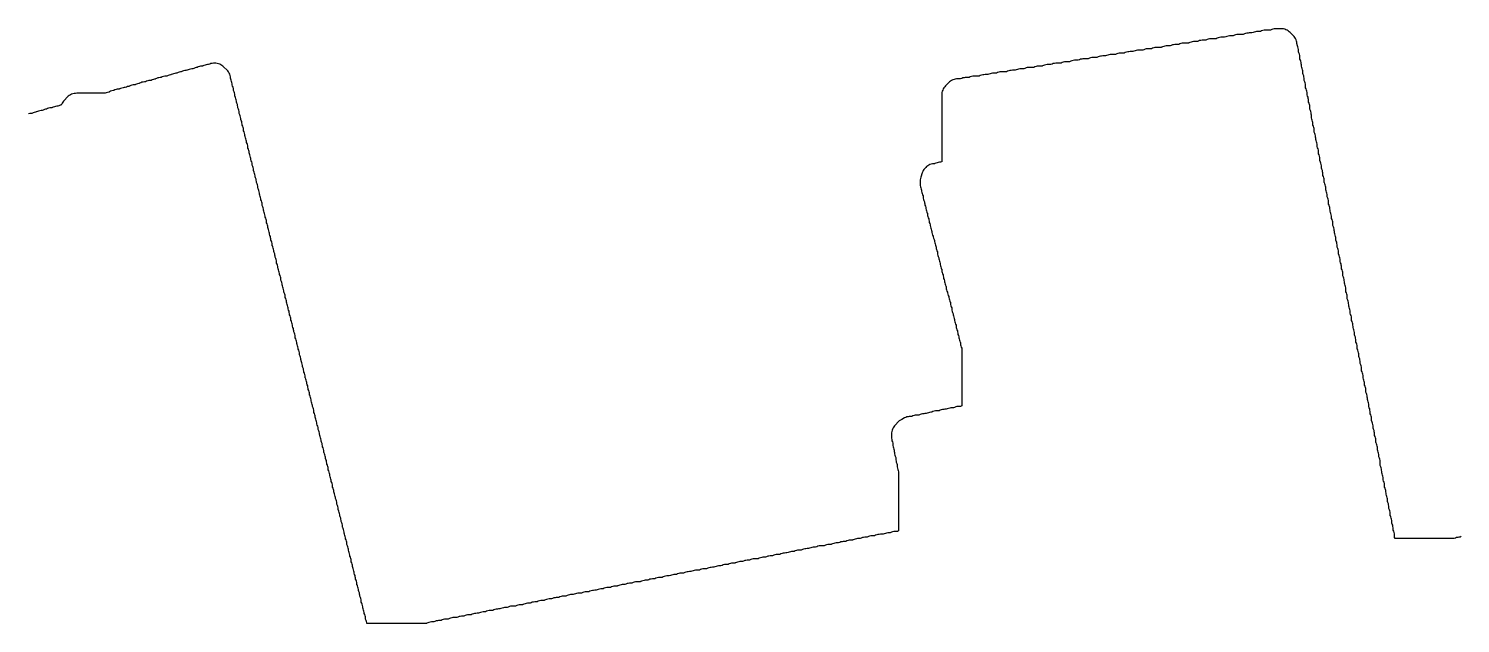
# Model space of a CAD drawing. Header units: metres. Extents: x -33615 to 181002, y 387 to 144548.
# Drawn here: x 73693 to 127347, y 24697 to 46963 of the extents above; entities that cross this region are included whole.
import ezdxf

# ---------------------------------------------------------------- set-up
doc = ezdxf.new("R2010")
doc.units = ezdxf.units.M
doc.layers.add('alpha_boundary_shrunk', color=7, linetype='Continuous')

msp = doc.modelspace()

# ---------------------------------------------------------------- linework, layer by layer
at = {"layer": 'alpha_boundary_shrunk', "color": 1}
msp.add_lwpolyline([(127376, 27944), (127334, 27925), (127330, 27924), (127296, 27922), (127250, 27916), (127205, 27905), (127161, 27890), (127118, 27871), (127116, 27870), (124905, 27870), (124904, 27874), (124885, 27917), (124884, 27919), (124884, 27962), (124882, 28008), (124875, 28054), (124865, 28099), (124850, 28143), (124831, 28186), (124830, 28188), (124830, 28231), (124828, 28277), (124822, 28323), (124811, 28368), (124796, 28412), (124777, 28454), (124776, 28456), (124776, 28500), (124774, 28546), (124768, 28592), (124757, 28637), (124742, 28681), (124724, 28723), (124723, 28725), (124723, 28769), (124720, 28815), (124714, 28861), (124703, 28906), (124689, 28950), (124670, 28992), (124669, 28994), (124669, 29038), (124667, 29084), (124660, 29130), (124650, 29175), (124635, 29219), (124616, 29261), (124615, 29263), (124615, 29306), (124613, 29353), (124606, 29399), (124596, 29444), (124581, 29488), (124562, 29530), (124561, 29532), (124561, 29575), (124559, 29622), (124553, 29668), (124542, 29713), (124527, 29757), (124508, 29799), (124507, 29801), (124507, 29844), (124505, 29891), (124499, 29937), (124488, 29982), (124473, 30026), (124455, 30068), (124454, 30070), (124454, 30113), (124452, 30160), (124445, 30205), (124434, 30251), (124420, 30294), (124401, 30337), (124400, 30339), (124400, 30382), (124398, 30428), (124391, 30474), (124381, 30519), (124366, 30563), (124347, 30606), (124346, 30608), (124346, 30705), (124344, 30751), (124338, 30797), (124327, 30842), (124312, 30886), (124293, 30928), (124292, 30930), (124292, 30974), (124290, 31020), (124284, 31066), (124273, 31111), (124258, 31155), (124240, 31197), (124239, 31199), (124239, 31243), (124236, 31289), (124230, 31335), (124219, 31380), (124205, 31424), (124186, 31466), (124185, 31468), (124185, 31512), (124183, 31558), (124176, 31604), (124166, 31649), (124151, 31693), (124132, 31735), (124131, 31737), (124131, 31781), (124129, 31827), (124122, 31873), (124112, 31918), (124097, 31962), (124078, 32004), (124077, 32006), (124077, 32049), (124075, 32096), (124069, 32142), (124058, 32187), (124043, 32231), (124024, 32273), (124023, 32275), (124023, 32318), (124021, 32365), (124015, 32411), (124004, 32456), (123989, 32500), (123971, 32542), (123970, 32544), (123970, 32587), (123967, 32634), (123961, 32679), (123950, 32725), (123936, 32769), (123917, 32811), (123916, 32813), (123916, 32856), (123914, 32902), (123907, 32948), (123897, 32993), (123882, 33037), (123863, 33080), (123862, 33082), (123862, 33125), (123860, 33171), (123853, 33217), (123843, 33262), (123828, 33306), (123809, 33349), (123808, 33351), (123808, 33394), (123806, 33440), (123800, 33486), (123789, 33531), (123774, 33575), (123755, 33618), (123754, 33620), (123754, 33663), (123752, 33709), (123746, 33755), (123735, 33800), (123720, 33844), (123702, 33887), (123701, 33889), (123701, 33932), (123699, 33978), (123692, 34024), (123681, 34069), (123667, 34113), (123648, 34155), (123647, 34157), (123647, 34201), (123645, 34247), (123638, 34293), (123628, 34338), (123613, 34382), (123594, 34424), (123593, 34426), (123593, 34470), (123591, 34516), (123585, 34562), (123574, 34607), (123559, 34651), (123540, 34693), (123539, 34695), (123539, 34739), (123537, 34785), (123531, 34831), (123520, 34876), (123505, 34920), (123487, 34962), (123486, 34964), (123486, 35008), (123483, 35054), (123477, 35100), (123466, 35145), (123452, 35189), (123433, 35231), (123432, 35233), (123432, 35276), (123430, 35323), (123423, 35369), (123413, 35414), (123398, 35458), (123379, 35500), (123378, 35502), (123378, 35545), (123376, 35592), (123369, 35638), (123359, 35683), (123344, 35727), (123325, 35769), (123324, 35771), (123324, 35814), (123322, 35861), (123316, 35906), (123305, 35952), (123290, 35996), (123271, 36038), (123270, 36040), (123270, 36083), (123268, 36129), (123262, 36175), (123251, 36220), (123236, 36264), (123218, 36307), (123217, 36309), (123217, 36352), (123214, 36398), (123208, 36444), (123197, 36489), (123183, 36533), (123164, 36576), (123163, 36578), (123163, 36621), (123161, 36667), (123154, 36713), (123144, 36758), (123129, 36802), (123110, 36845), (123109, 36847), (123109, 36890), (123107, 36936), (123100, 36982), (123090, 37027), (123075, 37071), (123056, 37114), (123055, 37116), (123055, 37213), (123053, 37259), (123047, 37305), (123036, 37350), (123021, 37394), (123002, 37436), (123002, 37438), (123002, 37482), (122999, 37528), (122993, 37574), (122982, 37619), (122968, 37663), (122949, 37705), (122948, 37707), (122948, 37750), (122946, 37797), (122939, 37843), (122928, 37888), (122914, 37932), (122895, 37974), (122894, 37976), (122894, 38019), (122892, 38066), (122885, 38112), (122875, 38157), (122860, 38201), (122841, 38243), (122840, 38245), (122840, 38288), (122838, 38335), (122832, 38381), (122821, 38426), (122806, 38470), (122787, 38512), (122786, 38514), (122786, 38557), (122784, 38604), (122778, 38649), (122767, 38695), (122752, 38738), (122734, 38781), (122733, 38783), (122733, 38826), (122730, 38872), (122724, 38918), (122713, 38963), (122699, 39007), (122680, 39050), (122679, 39052), (122679, 39095), (122677, 39141), (122670, 39187), (122660, 39232), (122645, 39276), (122626, 39319), (122625, 39321), (122625, 39364), (122623, 39410), (122616, 39456), (122606, 39501), (122591, 39545), (122572, 39588), (122571, 39590), (122571, 39633), (122569, 39679), (122563, 39725), (122552, 39770), (122537, 39814), (122518, 39856), (122517, 39858), (122517, 39902), (122515, 39948), (122509, 39994), (122498, 40039), (122483, 40083), (122465, 40125), (122464, 40127), (122464, 40171), (122462, 40217), (122455, 40263), (122444, 40308), (122430, 40352), (122411, 40394), (122410, 40396), (122410, 40440), (122408, 40486), (122401, 40532), (122391, 40577), (122376, 40621), (122357, 40663), (122356, 40665), (122356, 40709), (122354, 40755), (122348, 40801), (122337, 40846), (122322, 40890), (122303, 40932), (122302, 40934), (122302, 40977), (122300, 41024), (122294, 41070), (122283, 41115), (122268, 41159), (122250, 41201), (122249, 41203), (122249, 41246), (122246, 41293), (122240, 41339), (122229, 41384), (122215, 41428), (122196, 41470), (122195, 41472), (122195, 41515), (122193, 41562), (122186, 41607), (122176, 41653), (122161, 41697), (122142, 41739), (122141, 41741), (122141, 41784), (122139, 41831), (122132, 41876), (122122, 41922), (122107, 41965), (122088, 42008), (122087, 42010), (122087, 42053), (122085, 42099), (122079, 42145), (122068, 42190), (122053, 42234), (122034, 42277), (122033, 42279), (122033, 42322), (122031, 42368), (122025, 42414), (122014, 42459), (121999, 42503), (121981, 42546), (121980, 42548), (121980, 42591), (121977, 42637), (121971, 42683), (121960, 42728), (121946, 42772), (121927, 42815), (121926, 42817), (121926, 42860), (121924, 42906), (121917, 42952), (121907, 42997), (121892, 43041), (121873, 43083), (121872, 43085), (121872, 43129), (121870, 43175), (121863, 43221), (121853, 43266), (121838, 43310), (121819, 43352), (121818, 43354), (121818, 43398), (121816, 43444), (121810, 43490), (121799, 43535), (121784, 43579), (121765, 43621), (121764, 43623), (121764, 43720), (121762, 43767), (121756, 43813), (121745, 43858), (121730, 43902), (121712, 43944), (121711, 43946), (121711, 43989), (121709, 44036), (121702, 44082), (121691, 44127), (121677, 44171), (121658, 44213), (121657, 44215), (121657, 44258), (121655, 44305), (121648, 44350), (121638, 44396), (121623, 44439), (121604, 44482), (121603, 44484), (121603, 44527), (121601, 44573), (121595, 44619), (121584, 44664), (121569, 44708), (121550, 44751), (121549, 44753), (121549, 44796), (121547, 44842), (121541, 44888), (121530, 44933), (121515, 44977), (121497, 45020), (121496, 45022), (121496, 45065), (121493, 45111), (121487, 45157), (121476, 45202), (121462, 45246), (121443, 45289), (121442, 45291), (121442, 45334), (121440, 45380), (121433, 45426), (121423, 45471), (121408, 45515), (121389, 45558), (121388, 45560), (121388, 45603), (121386, 45649), (121379, 45695), (121369, 45740), (121354, 45784), (121335, 45826), (121334, 45828), (121334, 45872), (121332, 45918), (121326, 45964), (121315, 46009), (121300, 46053), (121281, 46095), (121280, 46097), (121280, 46141), (121278, 46187), (121272, 46233), (121261, 46278), (121246, 46322), (121228, 46364), (121226, 46367), (121224, 46405), (121217, 46453), (121205, 46501), (121189, 46547), (121168, 46591), (121142, 46634), (121113, 46673), (121080, 46709), (120973, 46817), (120936, 46850), (120897, 46879), (120855, 46904), (120810, 46925), (120764, 46942), (120717, 46954), (120668, 46961), (120619, 46963), (120458, 46963), (120411, 46961), (120366, 46955), (120320, 46944), (120277, 46929), (120234, 46911), (120232, 46910), (120081, 46910), (120035, 46907), (119989, 46901), (119944, 46890), (119900, 46876), (119858, 46857), (119856, 46856), (119759, 46856), (119712, 46854), (119666, 46847), (119621, 46837), (119577, 46822), (119535, 46803), (119533, 46802), (119436, 46802), (119390, 46800), (119344, 46793), (119299, 46783), (119255, 46768), (119212, 46749), (119210, 46748), (119059, 46748), (119013, 46746), (118967, 46740), (118922, 46729), (118878, 46714), (118836, 46695), (118834, 46694), (118737, 46694), (118690, 46692), (118644, 46686), (118599, 46675), (118555, 46660), (118513, 46642), (118511, 46641), (118414, 46641), (118368, 46639), (118322, 46632), (118277, 46621), (118233, 46607), (118190, 46588), (118188, 46587), (118037, 46587), (117991, 46585), (117945, 46578), (117900, 46568), (117856, 46553), (117814, 46534), (117812, 46533), (117715, 46533), (117668, 46531), (117623, 46525), (117577, 46514), (117534, 46499), (117491, 46480), (117489, 46479), (117392, 46479), (117346, 46477), (117300, 46471), (117255, 46460), (117211, 46445), (117168, 46427), (117166, 46426), (117016, 46426), (116969, 46423), (116923, 46417), (116878, 46406), (116834, 46392), (116792, 46373), (116790, 46372), (116693, 46372), (116647, 46370), (116601, 46363), (116556, 46353), (116512, 46338), (116469, 46319), (116467, 46318), (116370, 46318), (116324, 46316), (116278, 46309), (116233, 46299), (116189, 46284), (116147, 46265), (116145, 46264), (115994, 46264), (115947, 46262), (115902, 46256), (115856, 46245), (115812, 46230), (115770, 46211), (115768, 46210), (115671, 46210), (115625, 46208), (115579, 46202), (115534, 46191), (115490, 46176), (115447, 46158), (115445, 46157), (115295, 46157), (115248, 46154), (115202, 46148), (115157, 46137), (115113, 46123), (115071, 46104), (115069, 46103), (114972, 46103), (114926, 46101), (114880, 46094), (114835, 46084), (114791, 46069), (114748, 46050), (114746, 46049), (114649, 46049), (114603, 46047), (114557, 46040), (114512, 46030), (114468, 46015), (114426, 45996), (114424, 45995), (114273, 45995), (114226, 45993), (114180, 45987), (114135, 45976), (114091, 45961), (114049, 45942), (114047, 45941), (113950, 45941), (113904, 45939), (113858, 45933), (113813, 45922), (113769, 45907), (113726, 45889), (113724, 45888), (113627, 45888), (113581, 45886), (113535, 45879), (113490, 45868), (113446, 45854), (113404, 45835), (113402, 45834), (113251, 45834), (113204, 45832), (113159, 45825), (113113, 45815), (113070, 45800), (113027, 45781), (113025, 45780), (112928, 45780), (112882, 45778), (112836, 45772), (112791, 45761), (112747, 45746), (112704, 45727), (112702, 45726), (112605, 45726), (112559, 45724), (112513, 45718), (112468, 45707), (112424, 45692), (112382, 45674), (112380, 45673), (112229, 45673), (112183, 45670), (112137, 45664), (112092, 45653), (112048, 45639), (112005, 45620), (112003, 45619), (111906, 45619), (111860, 45617), (111814, 45610), (111769, 45600), (111725, 45585), (111683, 45566), (111681, 45565), (111583, 45565), (111537, 45563), (111491, 45556), (111446, 45546), (111402, 45531), (111360, 45512), (111358, 45511), (111207, 45511), (111161, 45509), (111115, 45503), (111070, 45492), (111026, 45477), (110983, 45458), (110981, 45457), (110884, 45457), (110838, 45455), (110792, 45449), (110747, 45438), (110703, 45423), (110661, 45405), (110659, 45404), (110562, 45404), (110515, 45401), (110469, 45395), (110424, 45384), (110380, 45370), (110338, 45351), (110336, 45350), (110185, 45350), (110139, 45348), (110093, 45341), (110048, 45331), (110004, 45316), (109962, 45297), (109960, 45296), (109862, 45296), (109816, 45294), (109770, 45288), (109725, 45277), (109681, 45262), (109639, 45243), (109637, 45242), (109540, 45242), (109493, 45240), (109448, 45234), (109402, 45223), (109358, 45208), (109316, 45190), (109314, 45189), (109163, 45189), (109117, 45186), (109071, 45180), (109026, 45169), (108982, 45155), (108940, 45136), (108938, 45135), (108841, 45135), (108794, 45133), (108748, 45126), (108703, 45116), (108659, 45101), (108617, 45082), (108615, 45081), (108518, 45081), (108469, 45079), (108420, 45071), (108373, 45059), (108327, 45043), (108282, 45022), (108240, 44997), (108201, 44967), (108164, 44934), (108057, 44827), (108024, 44791), (107995, 44751), (107969, 44709), (107948, 44665), (107932, 44619), (107920, 44571), (107913, 44522), (107910, 44473), (107910, 41983), (107906, 41981), (107864, 41963), (107861, 41961), (107826, 41959), (107780, 41953), (107735, 41942), (107691, 41928), (107649, 41909), (107646, 41907), (107609, 41905), (107562, 41899), (107515, 41887), (107470, 41871), (107426, 41851), (107385, 41827), (107346, 41799), (107310, 41767), (107277, 41732), (107247, 41694), (107222, 41654), (107200, 41611), (107183, 41566), (107129, 41404), (107115, 41353), (107106, 41300), (107104, 41246), (107104, 41139), (107106, 41093), (107112, 41047), (107123, 41002), (107138, 40958), (107156, 40915), (107158, 40912), (107159, 40877), (107166, 40831), (107177, 40786), (107191, 40742), (107210, 40700), (107212, 40697), (107213, 40662), (107220, 40616), (107230, 40571), (107245, 40527), (107264, 40485), (107265, 40482), (107267, 40447), (107273, 40401), (107284, 40356), (107299, 40312), (107318, 40270), (107319, 40267), (107321, 40232), (107327, 40186), (107338, 40141), (107353, 40097), (107371, 40055), (107373, 40052), (107375, 40017), (107381, 39971), (107392, 39926), (107406, 39882), (107425, 39840), (107427, 39836), (107428, 39802), (107435, 39756), (107445, 39711), (107460, 39667), (107479, 39624), (107481, 39621), (107482, 39587), (107489, 39541), (107499, 39496), (107514, 39452), (107533, 39409), (107534, 39406), (107536, 39371), (107542, 39326), (107553, 39280), (107568, 39237), (107587, 39194), (107594, 39179), (107596, 39164), (107607, 39119), (107622, 39075), (107640, 39033), (107642, 39030), (107644, 38995), (107650, 38949), (107661, 38904), (107675, 38860), (107694, 38818), (107696, 38815), (107697, 38780), (107704, 38734), (107714, 38689), (107729, 38645), (107748, 38603), (107749, 38599), (107751, 38565), (107758, 38519), (107768, 38474), (107783, 38430), (107802, 38387), (107803, 38384), (107805, 38350), (107811, 38304), (107822, 38259), (107837, 38215), (107856, 38172), (107857, 38169), (107859, 38134), (107865, 38089), (107876, 38043), (107891, 37999), (107909, 37957), (107911, 37954), (107912, 37919), (107919, 37873), (107930, 37828), (107944, 37784), (107963, 37742), (107965, 37739), (107966, 37704), (107973, 37658), (107983, 37613), (107998, 37569), (108017, 37527), (108018, 37524), (108020, 37489), (108026, 37443), (108037, 37398), (108052, 37354), (108071, 37312), (108072, 37309), (108074, 37274), (108080, 37228), (108091, 37183), (108106, 37139), (108124, 37097), (108132, 37082), (108134, 37067), (108145, 37022), (108159, 36978), (108178, 36935), (108180, 36932), (108181, 36897), (108188, 36852), (108198, 36806), (108213, 36762), (108232, 36720), (108234, 36717), (108235, 36682), (108242, 36636), (108252, 36591), (108267, 36547), (108286, 36505), (108287, 36502), (108289, 36467), (108295, 36421), (108306, 36376), (108321, 36332), (108340, 36290), (108341, 36287), (108343, 36252), (108349, 36206), (108360, 36161), (108375, 36117), (108393, 36075), (108395, 36072), (108396, 36037), (108403, 35991), (108414, 35946), (108428, 35902), (108447, 35860), (108449, 35857), (108450, 35822), (108457, 35776), (108467, 35731), (108482, 35687), (108501, 35644), (108502, 35641), (108504, 35607), (108510, 35561), (108521, 35516), (108536, 35472), (108555, 35429), (108556, 35426), (108558, 35391), (108564, 35346), (108575, 35300), (108590, 35257), (108608, 35214), (108610, 35211), (108612, 35176), (108618, 35130), (108629, 35085), (108643, 35041), (108662, 34999), (108663, 34997), (108663, 32839), (108659, 32838), (108617, 32819), (108615, 32818), (108572, 32818), (108525, 32816), (108479, 32810), (108434, 32799), (108390, 32784), (108348, 32766), (108346, 32765), (108303, 32765), (108256, 32762), (108211, 32756), (108165, 32745), (108121, 32731), (108079, 32712), (108077, 32711), (108034, 32711), (107988, 32709), (107942, 32702), (107896, 32692), (107853, 32677), (107810, 32658), (107808, 32657), (107765, 32657), (107719, 32655), (107673, 32648), (107628, 32638), (107584, 32623), (107541, 32604), (107538, 32603), (107503, 32601), (107458, 32595), (107412, 32584), (107369, 32569), (107326, 32550), (107324, 32549), (107281, 32549), (107235, 32547), (107189, 32541), (107144, 32530), (107100, 32515), (107057, 32497), (107055, 32496), (107012, 32496), (106966, 32494), (106920, 32487), (106875, 32476), (106831, 32462), (106788, 32443), (106786, 32442), (106743, 32442), (106697, 32440), (106651, 32433), (106606, 32423), (106562, 32408), (106519, 32389), (106412, 32335), (106365, 32309), (106322, 32277), (106282, 32242), (106174, 32134), (106141, 32098), (106112, 32058), (106087, 32016), (106066, 31972), (106049, 31926), (106037, 31878), (106030, 31830), (106028, 31781), (106028, 31673), (106030, 31627), (106036, 31581), (106047, 31536), (106062, 31492), (106081, 31449), (106082, 31447), (106082, 31404), (106084, 31358), (106090, 31312), (106101, 31267), (106116, 31223), (106134, 31180), (106135, 31178), (106135, 31135), (106138, 31089), (106144, 31043), (106155, 30998), (106169, 30954), (106188, 30912), (106189, 30910), (106189, 30866), (106191, 30820), (106198, 30774), (106208, 30729), (106223, 30685), (106242, 30643), (106243, 30641), (106243, 30597), (106245, 30551), (106252, 30505), (106262, 30460), (106277, 30416), (106296, 30374), (106297, 30372), (106297, 28160), (106293, 28159), (106250, 28140), (106248, 28139), (106205, 28139), (106159, 28137), (106113, 28131), (106068, 28120), (106024, 28105), (105982, 28086), (105980, 28085), (105936, 28085), (105890, 28083), (105844, 28077), (105799, 28066), (105755, 28051), (105713, 28033), (105711, 28032), (105614, 28032), (105567, 28029), (105521, 28023), (105476, 28012), (105432, 27998), (105390, 27979), (105388, 27978), (105345, 27978), (105298, 27976), (105252, 27969), (105207, 27959), (105163, 27944), (105121, 27925), (105119, 27924), (105076, 27924), (105029, 27922), (104984, 27916), (104938, 27905), (104894, 27890), (104852, 27871), (104850, 27870), (104807, 27870), (104761, 27868), (104715, 27862), (104669, 27851), (104626, 27836), (104583, 27818), (104581, 27817), (104538, 27817), (104492, 27814), (104446, 27808), (104401, 27797), (104357, 27783), (104314, 27764), (104312, 27763), (104269, 27763), (104223, 27761), (104177, 27754), (104132, 27744), (104088, 27729), (104045, 27710), (104043, 27709), (104000, 27709), (103954, 27707), (103908, 27700), (103863, 27690), (103819, 27675), (103776, 27656), (103774, 27655), (103731, 27655), (103685, 27653), (103639, 27647), (103594, 27636), (103550, 27621), (103508, 27602), (103506, 27601), (103408, 27601), (103362, 27599), (103316, 27593), (103271, 27582), (103227, 27567), (103185, 27549), (103183, 27548), (103140, 27548), (103093, 27545), (103047, 27539), (103002, 27528), (102958, 27514), (102916, 27495), (102914, 27494), (102871, 27494), (102824, 27492), (102778, 27485), (102733, 27475), (102689, 27460), (102647, 27441), (102645, 27440), (102602, 27440), (102555, 27438), (102509, 27431), (102464, 27421), (102420, 27406), (102378, 27387), (102376, 27386), (102333, 27386), (102286, 27384), (102241, 27378), (102195, 27367), (102152, 27352), (102109, 27333), (102107, 27332), (102064, 27332), (102018, 27330), (101972, 27324), (101927, 27313), (101883, 27298), (101840, 27280), (101838, 27279), (101795, 27279), (101749, 27277), (101703, 27270), (101658, 27259), (101614, 27245), (101571, 27226), (101569, 27225), (101526, 27225), (101480, 27223), (101434, 27216), (101389, 27206), (101345, 27191), (101302, 27172), (101300, 27171), (101257, 27171), (101211, 27169), (101165, 27163), (101120, 27152), (101076, 27137), (101033, 27118), (101032, 27117), (100934, 27117), (100888, 27115), (100842, 27109), (100797, 27098), (100753, 27083), (100711, 27065), (100709, 27064), (100665, 27064), (100619, 27061), (100573, 27055), (100528, 27044), (100484, 27030), (100442, 27011), (100440, 27010), (100397, 27010), (100350, 27008), (100304, 27001), (100259, 26991), (100215, 26976), (100173, 26957), (100171, 26956), (100128, 26956), (100081, 26954), (100035, 26947), (99990, 26937), (99946, 26922), (99904, 26903), (99902, 26902), (99859, 26902), (99812, 26900), (99767, 26894), (99721, 26883), (99678, 26868), (99635, 26849), (99633, 26848), (99590, 26848), (99544, 26846), (99498, 26840), (99453, 26829), (99409, 26814), (99366, 26796), (99364, 26795), (99321, 26795), (99275, 26792), (99229, 26786), (99184, 26775), (99140, 26761), (99097, 26742), (99095, 26741), (99052, 26741), (99006, 26739), (98960, 26732), (98915, 26722), (98871, 26707), (98828, 26688), (98826, 26687), (98729, 26687), (98683, 26685), (98637, 26678), (98592, 26668), (98548, 26653), (98506, 26634), (98504, 26633), (98460, 26633), (98414, 26631), (98368, 26625), (98323, 26614), (98279, 26599), (98237, 26580), (98235, 26579), (98191, 26579), (98145, 26577), (98099, 26571), (98054, 26560), (98010, 26545), (97968, 26527), (97966, 26526), (97923, 26526), (97876, 26524), (97830, 26517), (97785, 26506), (97741, 26492), (97699, 26473), (97697, 26472), (97654, 26472), (97607, 26470), (97561, 26463), (97516, 26453), (97472, 26438), (97430, 26419), (97428, 26418), (97385, 26418), (97338, 26416), (97293, 26410), (97247, 26399), (97203, 26384), (97161, 26365), (97159, 26364), (97116, 26364), (97069, 26362), (97024, 26356), (96978, 26345), (96935, 26330), (96892, 26312), (96890, 26311), (96847, 26311), (96801, 26308), (96755, 26302), (96710, 26291), (96666, 26277), (96623, 26258), (96621, 26257), (96524, 26257), (96478, 26255), (96432, 26248), (96387, 26238), (96343, 26223), (96301, 26204), (96299, 26203), (96255, 26203), (96209, 26201), (96163, 26194), (96118, 26184), (96074, 26169), (96032, 26150), (96030, 26149), (95986, 26149), (95940, 26147), (95894, 26141), (95849, 26130), (95805, 26115), (95763, 26096), (95761, 26095), (95717, 26095), (95671, 26093), (95625, 26087), (95580, 26076), (95536, 26061), (95494, 26043), (95492, 26042), (95449, 26042), (95402, 26040), (95356, 26033), (95311, 26022), (95267, 26008), (95225, 25989), (95223, 25988), (95180, 25988), (95133, 25986), (95087, 25979), (95042, 25969), (94998, 25954), (94956, 25935), (94954, 25934), (94911, 25934), (94864, 25932), (94818, 25926), (94773, 25915), (94729, 25900), (94687, 25881), (94685, 25880), (94642, 25880), (94595, 25878), (94550, 25872), (94504, 25861), (94461, 25846), (94418, 25828), (94416, 25827), (94319, 25827), (94273, 25824), (94227, 25818), (94182, 25807), (94138, 25793), (94095, 25774), (94093, 25773), (94050, 25773), (94004, 25771), (93958, 25764), (93913, 25754), (93869, 25739), (93827, 25720), (93825, 25719), (93781, 25719), (93735, 25717), (93689, 25710), (93644, 25700), (93600, 25685), (93558, 25666), (93556, 25665), (93512, 25665), (93466, 25663), (93420, 25657), (93375, 25646), (93331, 25631), (93289, 25612), (93287, 25611), (93243, 25611), (93197, 25609), (93151, 25603), (93106, 25592), (93062, 25577), (93020, 25559), (93018, 25558), (92974, 25558), (92928, 25555), (92882, 25549), (92837, 25538), (92793, 25524), (92751, 25505), (92749, 25504), (92706, 25504), (92659, 25502), (92613, 25495), (92568, 25485), (92524, 25470), (92482, 25451), (92480, 25450), (92437, 25450), (92390, 25448), (92344, 25441), (92299, 25431), (92255, 25416), (92213, 25397), (92211, 25396), (92168, 25396), (92121, 25394), (92076, 25388), (92030, 25377), (91986, 25362), (91944, 25343), (91942, 25342), (91845, 25342), (91799, 25340), (91753, 25334), (91708, 25323), (91664, 25308), (91621, 25290), (91619, 25289), (91576, 25289), (91530, 25287), (91484, 25280), (91439, 25269), (91395, 25255), (91353, 25236), (91351, 25235), (91307, 25235), (91261, 25233), (91215, 25226), (91170, 25216), (91126, 25201), (91084, 25182), (91082, 25181), (91038, 25181), (90992, 25179), (90946, 25173), (90901, 25162), (90857, 25147), (90815, 25128), (90813, 25127), (90769, 25127), (90723, 25125), (90677, 25119), (90632, 25108), (90588, 25093), (90546, 25075), (90544, 25074), (90500, 25074), (90454, 25071), (90408, 25065), (90363, 25054), (90319, 25040), (90277, 25021), (90275, 25020), (90232, 25020), (90185, 25018), (90139, 25011), (90094, 25001), (90050, 24986), (90008, 24967), (90006, 24966), (89963, 24966), (89916, 24964), (89870, 24957), (89825, 24947), (89781, 24932), (89739, 24913), (89737, 24912), (89640, 24912), (89594, 24910), (89548, 24904), (89503, 24893), (89459, 24878), (89416, 24859), (89414, 24858), (89371, 24858), (89325, 24856), (89279, 24850), (89234, 24839), (89190, 24824), (89147, 24806), (89145, 24805), (89102, 24805), (89056, 24803), (89010, 24796), (88965, 24785), (88921, 24771), (88878, 24752), (88876, 24751), (88833, 24751), (88787, 24749), (88741, 24742), (88696, 24732), (88652, 24717), (88610, 24698), (88608, 24697), (86370, 24697), (86367, 24720), (86356, 24765), (86341, 24809), (86322, 24851), (86321, 24854), (86319, 24889), (86313, 24935), (86302, 24980), (86287, 25024), (86269, 25066), (86267, 25069), (86265, 25104), (86259, 25150), (86248, 25195), (86234, 25239), (86215, 25281), (86213, 25284), (86212, 25319), (86205, 25365), (86195, 25410), (86180, 25454), (86161, 25496), (86159, 25499), (86158, 25534), (86151, 25580), (86141, 25625), (86126, 25669), (86107, 25711), (86106, 25715), (86104, 25749), (86098, 25795), (86087, 25840), (86072, 25884), (86053, 25927), (86052, 25930), (86050, 25964), (86044, 26010), (86033, 26055), (86018, 26099), (86000, 26142), (85998, 26145), (85996, 26180), (85990, 26225), (85979, 26271), (85965, 26315), (85946, 26357), (85944, 26360), (85943, 26395), (85936, 26441), (85926, 26486), (85911, 26530), (85892, 26572), (85891, 26575), (85889, 26610), (85882, 26656), (85872, 26701), (85857, 26745), (85838, 26787), (85837, 26790), (85835, 26825), (85829, 26871), (85818, 26916), (85803, 26960), (85784, 27002), (85783, 27005), (85781, 27040), (85775, 27086), (85764, 27131), (85749, 27175), (85731, 27217), (85729, 27220), (85728, 27255), (85721, 27301), (85710, 27346), (85696, 27390), (85677, 27433), (85675, 27436), (85674, 27470), (85667, 27516), (85657, 27561), (85642, 27605), (85623, 27648), (85622, 27651), (85620, 27686), (85614, 27731), (85603, 27777), (85588, 27820), (85569, 27863), (85568, 27866), (85566, 27901), (85560, 27947), (85549, 27992), (85534, 28036), (85516, 28078), (85514, 28081), (85512, 28116), (85506, 28162), (85495, 28207), (85481, 28251), (85462, 28293), (85460, 28296), (85459, 28331), (85452, 28377), (85442, 28422), (85427, 28466), (85408, 28508), (85406, 28511), (85405, 28546), (85398, 28592), (85388, 28637), (85373, 28681), (85354, 28723), (85353, 28726), (85351, 28761), (85345, 28807), (85334, 28852), (85319, 28896), (85300, 28938), (85299, 28942), (85297, 28976), (85291, 29022), (85280, 29067), (85265, 29111), (85247, 29154), (85245, 29157), (85243, 29191), (85237, 29237), (85226, 29282), (85212, 29326), (85193, 29369), (85191, 29372), (85190, 29407), (85183, 29452), (85173, 29498), (85158, 29542), (85139, 29584), (85138, 29587), (85136, 29622), (85129, 29668), (85119, 29713), (85104, 29757), (85085, 29799), (85084, 29802), (85082, 29837), (85076, 29883), (85065, 29928), (85050, 29972), (85032, 30014), (85030, 30017), (85028, 30052), (85022, 30098), (85011, 30143), (84997, 30187), (84978, 30229), (84976, 30232), (84975, 30267), (84968, 30313), (84957, 30358), (84943, 30402), (84924, 30444), (84922, 30447), (84921, 30482), (84914, 30528), (84904, 30573), (84889, 30617), (84870, 30660), (84869, 30663), (84867, 30697), (84861, 30743), (84850, 30788), (84835, 30832), (84816, 30875), (84815, 30878), (84813, 30913), (84807, 30958), (84796, 31004), (84781, 31047), (84763, 31090), (84761, 31093), (84759, 31128), (84753, 31174), (84742, 31219), (84728, 31263), (84709, 31305), (84707, 31308), (84706, 31343), (84699, 31389), (84689, 31434), (84674, 31478), (84655, 31520), (84653, 31523), (84652, 31558), (84645, 31604), (84635, 31649), (84620, 31693), (84601, 31735), (84600, 31738), (84598, 31773), (84592, 31819), (84581, 31864), (84566, 31908), (84547, 31950), (84546, 31953), (84544, 31988), (84538, 32034), (84527, 32079), (84512, 32123), (84494, 32165), (84492, 32169), (84491, 32203), (84484, 32249), (84473, 32294), (84459, 32338), (84440, 32381), (84438, 32384), (84437, 32418), (84430, 32464), (84420, 32509), (84405, 32553), (84386, 32596), (84385, 32599), (84383, 32634), (84377, 32679), (84366, 32725), (84351, 32769), (84332, 32811), (84331, 32814), (84329, 32849), (84323, 32895), (84312, 32940), (84297, 32984), (84279, 33026), (84277, 33029), (84275, 33064), (84269, 33110), (84258, 33155), (84244, 33199), (84225, 33241), (84223, 33244), (84222, 33279), (84215, 33325), (84205, 33370), (84190, 33414), (84171, 33456), (84169, 33459), (84168, 33494), (84161, 33540), (84151, 33585), (84136, 33629), (84117, 33671), (84116, 33674), (84114, 33709), (84108, 33755), (84097, 33800), (84082, 33844), (84063, 33887), (84062, 33890), (84060, 33924), (84054, 33970), (84043, 34015), (84028, 34059), (84010, 34102), (84008, 34105), (84006, 34140), (84000, 34185), (83989, 34231), (83975, 34274), (83956, 34317), (83954, 34320), (83953, 34355), (83946, 34401), (83936, 34446), (83921, 34490), (83902, 34532), (83901, 34535), (83899, 34570), (83892, 34616), (83882, 34661), (83867, 34705), (83848, 34747), (83847, 34750), (83845, 34785), (83839, 34831), (83828, 34876), (83813, 34920), (83794, 34962), (83793, 34965), (83791, 35000), (83785, 35046), (83774, 35091), (83759, 35135), (83741, 35177), (83739, 35180), (83738, 35215), (83731, 35261), (83720, 35306), (83706, 35350), (83687, 35392), (83685, 35396), (83684, 35430), (83677, 35476), (83667, 35521), (83652, 35565), (83633, 35608), (83632, 35611), (83630, 35645), (83624, 35691), (83613, 35736), (83598, 35780), (83579, 35823), (83578, 35826), (83576, 35861), (83570, 35906), (83559, 35952), (83544, 35996), (83526, 36038), (83524, 36041), (83522, 36076), (83516, 36122), (83505, 36167), (83491, 36211), (83472, 36253), (83470, 36256), (83469, 36291), (83462, 36337), (83452, 36382), (83437, 36426), (83418, 36468), (83416, 36471), (83415, 36506), (83408, 36552), (83398, 36597), (83383, 36641), (83364, 36683), (83363, 36686), (83361, 36721), (83355, 36767), (83344, 36812), (83329, 36856), (83310, 36898), (83309, 36901), (83307, 36936), (83301, 36982), (83290, 37027), (83275, 37071), (83257, 37114), (83255, 37117), (83254, 37151), (83247, 37197), (83236, 37242), (83222, 37286), (83203, 37329), (83201, 37332), (83200, 37367), (83193, 37412), (83183, 37458), (83168, 37501), (83149, 37544), (83148, 37547), (83146, 37582), (83140, 37628), (83129, 37673), (83114, 37717), (83095, 37759), (83094, 37762), (83092, 37797), (83086, 37843), (83075, 37888), (83060, 37932), (83042, 37974), (83040, 37977), (83038, 38012), (83032, 38058), (83021, 38103), (83007, 38147), (82988, 38189), (82986, 38192), (82985, 38227), (82978, 38273), (82968, 38318), (82953, 38362), (82934, 38404), (82932, 38407), (82931, 38442), (82924, 38488), (82914, 38533), (82899, 38577), (82880, 38619), (82879, 38623), (82877, 38657), (82871, 38703), (82860, 38748), (82845, 38792), (82826, 38835), (82825, 38838), (82823, 38872), (82817, 38918), (82806, 38963), (82791, 39007), (82773, 39050), (82771, 39053), (82769, 39088), (82763, 39133), (82752, 39179), (82738, 39223), (82719, 39265), (82717, 39268), (82716, 39303), (82709, 39349), (82699, 39394), (82684, 39438), (82665, 39480), (82664, 39483), (82662, 39518), (82655, 39564), (82645, 39609), (82630, 39653), (82611, 39695), (82610, 39698), (82608, 39733), (82602, 39779), (82591, 39824), (82576, 39868), (82557, 39910), (82556, 39913), (82554, 39948), (82548, 39994), (82537, 40039), (82522, 40083), (82504, 40125), (82502, 40128), (82501, 40163), (82494, 40209), (82483, 40254), (82469, 40298), (82450, 40341), (82448, 40344), (82447, 40378), (82440, 40424), (82430, 40469), (82415, 40513), (82396, 40556), (82395, 40559), (82393, 40593), (82387, 40639), (82376, 40685), (82361, 40728), (82342, 40771), (82341, 40774), (82339, 40809), (82333, 40855), (82322, 40900), (82307, 40944), (82289, 40986), (82287, 40989), (82285, 41024), (82279, 41070), (82268, 41115), (82254, 41159), (82235, 41201), (82233, 41204), (82232, 41239), (82225, 41285), (82215, 41330), (82200, 41374), (82181, 41416), (82179, 41419), (82178, 41454), (82171, 41500), (82161, 41545), (82146, 41589), (82127, 41631), (82126, 41634), (82124, 41669), (82118, 41715), (82107, 41760), (82092, 41804), (82073, 41846), (82072, 41850), (82070, 41884), (82064, 41930), (82053, 41975), (82038, 42019), (82020, 42062), (82018, 42065), (82016, 42099), (82010, 42145), (81999, 42190), (81985, 42234), (81966, 42277), (81964, 42280), (81963, 42315), (81956, 42360), (81946, 42406), (81931, 42450), (81912, 42492), (81911, 42495), (81909, 42530), (81903, 42576), (81892, 42621), (81877, 42665), (81858, 42707), (81857, 42710), (81855, 42745), (81849, 42791), (81838, 42836), (81823, 42880), (81805, 42922), (81803, 42925), (81801, 42960), (81795, 43006), (81784, 43051), (81770, 43095), (81751, 43137), (81749, 43140), (81748, 43175), (81741, 43221), (81731, 43266), (81716, 43310), (81697, 43352), (81695, 43355), (81694, 43390), (81687, 43436), (81677, 43481), (81662, 43525), (81643, 43568), (81642, 43571), (81640, 43605), (81634, 43651), (81623, 43696), (81608, 43740), (81589, 43783), (81588, 43786), (81586, 43820), (81580, 43866), (81569, 43912), (81554, 43955), (81536, 43998), (81534, 44001), (81532, 44036), (81526, 44082), (81515, 44127), (81501, 44171), (81482, 44213), (81480, 44216), (81479, 44251), (81472, 44297), (81462, 44342), (81447, 44386), (81428, 44428), (81426, 44431), (81425, 44466), (81418, 44512), (81408, 44557), (81393, 44601), (81374, 44643), (81373, 44646), (81371, 44681), (81365, 44727), (81354, 44772), (81339, 44816), (81320, 44858), (81319, 44861), (81317, 44896), (81311, 44942), (81300, 44987), (81285, 45031), (81267, 45073), (81265, 45077), (81263, 45114), (81256, 45163), (81244, 45210), (81228, 45256), (81207, 45301), (81181, 45343), (81152, 45382), (81119, 45419), (81012, 45526), (80976, 45558), (80938, 45587), (80897, 45612), (80853, 45633), (80808, 45649), (80762, 45662), (80714, 45669), (80666, 45672), (80618, 45671), (80571, 45665), (80524, 45654), (80478, 45639), (80435, 45620), (80431, 45618), (80397, 45617), (80351, 45610), (80306, 45600), (80262, 45585), (80219, 45566), (80216, 45564), (80182, 45563), (80136, 45556), (80091, 45546), (80047, 45531), (80004, 45512), (79989, 45505), (79974, 45503), (79929, 45492), (79885, 45477), (79843, 45458), (79840, 45457), (79805, 45455), (79759, 45449), (79714, 45438), (79670, 45423), (79628, 45405), (79625, 45403), (79590, 45401), (79544, 45395), (79499, 45384), (79455, 45370), (79413, 45351), (79398, 45343), (79383, 45341), (79338, 45331), (79294, 45316), (79251, 45297), (79248, 45296), (79213, 45294), (79168, 45288), (79122, 45277), (79079, 45262), (79036, 45243), (79021, 45236), (79006, 45234), (78961, 45223), (78917, 45208), (78875, 45190), (78872, 45188), (78837, 45186), (78791, 45180), (78746, 45169), (78702, 45155), (78660, 45136), (78657, 45134), (78622, 45133), (78576, 45126), (78531, 45116), (78487, 45101), (78445, 45082), (78430, 45074), (78415, 45072), (78369, 45062), (78326, 45047), (78283, 45028), (78280, 45027), (78245, 45025), (78199, 45019), (78154, 45008), (78110, 44993), (78068, 44974), (78065, 44973), (78030, 44971), (77984, 44965), (77939, 44954), (77895, 44939), (77853, 44921), (77838, 44913), (77823, 44911), (77778, 44900), (77734, 44886), (77692, 44867), (77688, 44865), (77654, 44864), (77608, 44857), (77563, 44847), (77519, 44832), (77476, 44813), (77461, 44806), (77446, 44803), (77401, 44793), (77357, 44778), (77315, 44759), (77312, 44758), (77277, 44756), (77231, 44750), (77186, 44739), (77142, 44724), (77100, 44705), (77097, 44704), (77062, 44702), (77016, 44696), (76971, 44685), (76927, 44670), (76885, 44652), (76870, 44644), (76855, 44642), (76810, 44631), (76766, 44617), (76723, 44598), (76709, 44590), (76694, 44588), (76648, 44578), (76604, 44563), (76562, 44544), (76560, 44543), (75495, 44543), (75446, 44541), (75397, 44534), (75350, 44522), (75304, 44505), (75259, 44484), (75217, 44459), (75178, 44430), (75141, 44397), (75034, 44289), (75001, 44253), (74972, 44213), (74946, 44171), (74925, 44127), (74917, 44104), (74874, 44094), (74830, 44079), (74787, 44060), (74784, 44059), (74749, 44057), (74704, 44050), (74658, 44040), (74614, 44025), (74572, 44006), (74569, 44005), (74534, 44003), (74488, 43997), (74443, 43986), (74399, 43971), (74357, 43952), (74342, 43945), (74327, 43943), (74282, 43932), (74238, 43917), (74196, 43899), (74193, 43897), (74158, 43896), (74112, 43889), (74067, 43878), (74023, 43864), (73981, 43845), (73966, 43837), (73951, 43835), (73905, 43825), (73862, 43810), (73819, 43791), (73816, 43790), (73781, 43788), (73735, 43782), (73690, 43771)], dxfattribs=at)

doc.saveas('drawing.dxf')
